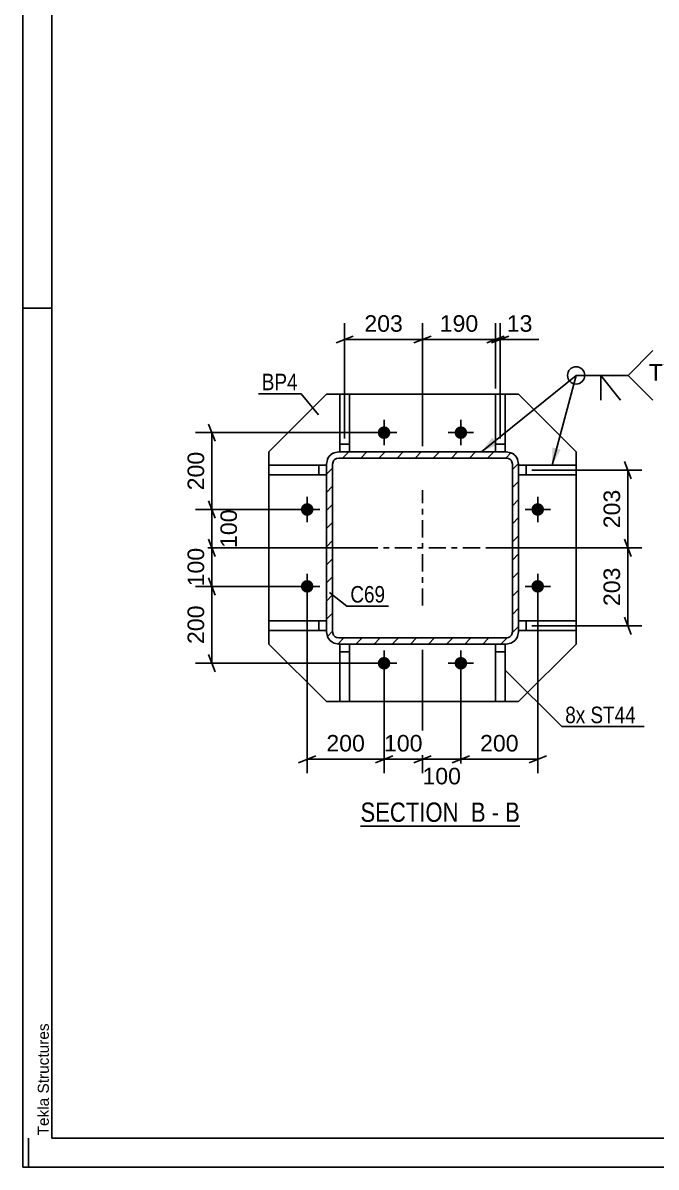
# Model space of a CAD drawing. Header units: millimetres. Extents: x -297 to 544, y -221 to 373.
# Drawn here: x -296.7 to -186.8, y -221.2 to -22.8 of the extents above; entities that cross this region are included whole.
import ezdxf

# ---------------------------------------------------------------- set-up
doc = ezdxf.new("R2010")
doc.units = ezdxf.units.MM
doc.linetypes.add('DXK_LINE_DOT2', pattern=[3.9198, 1.9599, -1.9599])
doc.linetypes.add('DXK_LINE_DOT3', pattern=[5.9187, 2.979, -0.9799, 0.9799, -0.9799])
doc.styles.add('Arial', font='ARIAL.TTF', dxfattribs={"height": 0.2})
doc.styles.add('Arial Narrow', font='ARIALN.TTF', dxfattribs={"height": 0.2})

# ---------------------------------------------------------------- blocks, each defined once
blk = doc.blocks.new('Unknown-284934218-1133')
at = {"color": 5, "linetype": 'Continuous'}
for p, q in [((-296.68, 372.77), (-296.68, -221.23)), ((-291.68, 367.77), (-291.68, -216.23)), ((-291.68, -72.23), (-296.68, -72.23)), ((-295.68, -221.23), (-295.68, -216.23)), ((-291.68, -216.23), (539.32, -216.23)), ((-296.68, -221.23), (544.32, -221.23))]:
    blk.add_line(p, q, dxfattribs=at)
at = {"color": 174, "linetype": 'Continuous', "style": 'Arial'}
blk.add_text('Tekla Structures', height=1.9102, rotation=90, dxfattribs=at).set_placement((-292.18, -215.73))
blk = doc.blocks.new('Unknown-284934218-13 - 2558')
at = {"color": 6, "linetype": 'Continuous'}
blk.add_line((-238.1, -162.09), (-210.45, -162.09), dxfattribs=at)
at = {"color": 0, "linetype": 'Continuous'}
for points in [[(-219.99, -161.34), (-219.99, -157.84), (-238.1, -157.84), (-238.1, -161.34)], [(-216.38, -161.34), (-216.38, -157.84), (-218.94, -157.84), (-218.94, -161.34)], [(-214.06, -161.34), (-214.06, -157.84), (-215.33, -157.84), (-215.33, -161.34)], [(-210.45, -161.34), (-210.45, -157.84), (-213.01, -157.84), (-213.01, -161.34)]]:
    blk.add_wipeout(points, dxfattribs=at)
at = {"color": 7, "linetype": 'Continuous', "style": 'Arial Narrow'}
for s, p in [('SECTION ', (-238.1, -161.34)), ('B', (-218.94, -161.34)), ('B', (-213.01, -161.34)), ('-', (-215.33, -161.34))]:
    blk.add_text(s, height=3.34, dxfattribs=at).set_placement(p)
blk = doc.blocks.new('Part-284934218-2659 - 2558')
at = {"color": 2, "linetype": 'Continuous'}
for p, q in [((-214.68, -97.17), (-214.68, -87.17)), ((-214.68, -87.17), (-213.01, -87.17)), ((-213.01, -87.17), (-213.01, -97.17)), ((-213.01, -95.84), (-214.68, -95.84))]:
    blk.add_line(p, q, dxfattribs=at)
at = {"color": 7, "linetype": 'DXK_LINE_DOT2'}
blk.add_line((-213.01, -97.17), (-214.68, -97.17), dxfattribs=at)
blk = doc.blocks.new('Bolt-284934218-2567 - 2558')
at = {"linetype": 'Continuous'}
for points in [[(-234.01, -94.94, -1), (-234.01, -92.74, -1)], [(-220.68, -94.94, -1), (-220.68, -92.74, -1)], [(-247.35, -108.27, -1), (-247.35, -106.07, -1)], [(-207.35, -108.27, -1), (-207.35, -106.07, -1)], [(-247.35, -121.6, -1), (-247.35, -119.4, -1)], [(-207.35, -121.6, -1), (-207.35, -119.4, -1)], [(-234.01, -134.94, -1), (-234.01, -132.74, -1)], [(-220.68, -134.94, -1), (-220.68, -132.74, -1)]]:
    blk.add_hatch(color=1, dxfattribs=at).paths.add_polyline_path(points)
at = {"color": 1, "linetype": 'Continuous'}
for p, q in [((-234.01, -96.04), (-234.01, -91.64)), ((-220.68, -96.04), (-220.68, -91.64)), ((-231.81, -93.84), (-236.21, -93.84)), ((-218.48, -93.84), (-222.88, -93.84)), ((-247.35, -109.37), (-247.35, -104.97)), ((-207.35, -109.37), (-207.35, -104.97)), ((-245.15, -107.17), (-249.55, -107.17)), ((-205.15, -107.17), (-209.55, -107.17)), ((-247.35, -122.7), (-247.35, -118.3)), ((-207.35, -122.7), (-207.35, -118.3)), ((-245.15, -120.5), (-249.55, -120.5)), ((-205.15, -120.5), (-209.55, -120.5)), ((-234.01, -136.04), (-234.01, -131.64)), ((-220.68, -136.04), (-220.68, -131.64)), ((-231.81, -133.84), (-236.21, -133.84)), ((-218.48, -133.84), (-222.88, -133.84))]:
    blk.add_line(p, q, dxfattribs=at)
blk = doc.blocks.new('Part-284934218-2664 - 2558')
at = {"color": 2, "linetype": 'Continuous'}
for p, q in [((-210.68, -99.5), (-200.68, -99.5)), ((-200.68, -101.17), (-210.68, -101.17)), ((-209.35, -99.5), (-209.35, -101.17)), ((-200.68, -99.5), (-200.68, -101.17))]:
    blk.add_line(p, q, dxfattribs=at)
at = {"color": 7, "linetype": 'DXK_LINE_DOT2'}
blk.add_line((-210.68, -101.17), (-210.68, -99.5), dxfattribs=at)
blk = doc.blocks.new('Part-284934218-2644 - 2558')
at = {"color": 2, "linetype": 'Continuous'}
for p, q in [((-241.68, -140.5), (-241.68, -130.5)), ((-240.01, -130.5), (-240.01, -140.5)), ((-241.68, -131.84), (-240.01, -131.84)), ((-240.01, -140.5), (-241.68, -140.5))]:
    blk.add_line(p, q, dxfattribs=at)
at = {"color": 7, "linetype": 'DXK_LINE_DOT2'}
blk.add_line((-241.68, -130.5), (-240.01, -130.5), dxfattribs=at)
blk = doc.blocks.new('Part-284934218-2588 - 2558')
at = {"linetype": 'Continuous'}
h = blk.add_hatch(dxfattribs=at)
h.set_pattern_fill('', scale=0.7, style=0, pattern_type=0)
h.set_pattern_definition([(45, (-243.8523, -129.1857), (-1.57154, 1.57154), [])])
h.paths.add_polyline_path([(-244.01, -128.37), (-243.85, -129.19), (-243.39, -129.88), (-242.7, -130.34), (-241.88, -130.5), (-212.81, -130.5), (-212, -130.34), (-211.31, -129.88), (-210.84, -129.19), (-210.68, -128.37), (-210.68, -99.3), (-210.84, -98.49), (-211.31, -97.79), (-212, -97.33), (-212.81, -97.17), (-241.88, -97.17), (-242.7, -97.33), (-243.39, -97.79), (-243.85, -98.49), (-244.01, -99.3)])
h.paths.add_polyline_path([(-242.87, -98.89), (-242.64, -98.55), (-242.29, -98.32), (-241.88, -98.24), (-212.81, -98.24), (-212.41, -98.32), (-212.06, -98.55), (-211.83, -98.89), (-211.75, -99.3), (-211.75, -128.37), (-211.83, -128.78), (-212.06, -129.12), (-212.41, -129.35), (-212.81, -129.44), (-241.88, -129.44), (-242.29, -129.35), (-242.64, -129.12), (-242.87, -128.78), (-242.95, -128.37), (-242.95, -99.3)])
at = {"color": 7, "linetype": 'DXK_LINE_DOT2'}
for p, q in [((-242.7, -97.33), (-241.88, -97.17)), ((-241.88, -97.17), (-212.81, -97.17)), ((-212.81, -97.17), (-212, -97.33)), ((-244.01, -99.3), (-243.85, -98.49)), ((-242.87, -98.89), (-242.95, -99.3)), ((-241.88, -98.24), (-242.29, -98.32)), ((-241.88, -98.24), (-212.81, -98.24)), ((-212.41, -98.32), (-212.81, -98.24)), ((-211.75, -99.3), (-211.83, -98.89)), ((-210.84, -98.49), (-210.68, -99.3)), ((-244.01, -128.37), (-244.01, -99.3)), ((-242.95, -128.37), (-242.95, -99.3)), ((-211.75, -128.37), (-211.75, -99.3)), ((-210.68, -128.37), (-210.68, -99.3)), ((-243.85, -129.19), (-244.01, -128.37)), ((-242.95, -128.37), (-242.87, -128.78)), ((-211.83, -128.78), (-211.75, -128.37)), ((-210.68, -128.37), (-210.84, -129.19)), ((-241.88, -130.5), (-242.7, -130.34)), ((-242.29, -129.35), (-241.88, -129.44)), ((-241.88, -129.44), (-212.81, -129.44)), ((-241.88, -130.5), (-212.81, -130.5)), ((-212.81, -129.44), (-212.41, -129.35)), ((-212, -130.34), (-212.81, -130.5))]:
    blk.add_line(p, q, dxfattribs=at)
at = {"color": 2, "linetype": 'Continuous'}
for p, q in [((-241.88, -97.17), (-242.7, -97.33)), ((-241.88, -97.17), (-212.81, -97.17)), ((-212, -97.33), (-212.81, -97.17)), ((-243.85, -98.49), (-244.01, -99.3)), ((-242.95, -99.3), (-242.87, -98.89)), ((-242.29, -98.32), (-241.88, -98.24)), ((-241.88, -98.24), (-212.81, -98.24)), ((-212.81, -98.24), (-212.41, -98.32)), ((-211.83, -98.89), (-211.75, -99.3)), ((-210.68, -99.3), (-210.84, -98.49)), ((-244.01, -128.37), (-244.01, -99.3)), ((-242.95, -128.37), (-242.95, -99.3)), ((-211.75, -128.37), (-211.75, -99.3)), ((-210.68, -128.37), (-210.68, -99.3)), ((-244.01, -128.37), (-243.85, -129.19)), ((-242.87, -128.78), (-242.95, -128.37)), ((-211.75, -128.37), (-211.83, -128.78)), ((-210.84, -129.19), (-210.68, -128.37)), ((-242.7, -130.34), (-241.88, -130.5)), ((-241.88, -129.44), (-242.29, -129.35)), ((-241.88, -129.44), (-212.81, -129.44)), ((-241.88, -130.5), (-212.81, -130.5)), ((-212.41, -129.35), (-212.81, -129.44)), ((-212.81, -130.5), (-212, -130.34))]:
    blk.add_line(p, q, dxfattribs=at)
at = {"color": 7, "linetype": 'DXK_LINE_DOT3'}
for p, q in [((-227.35, -123.84), (-227.35, -103.84)), ((-217.35, -113.84), (-237.35, -113.84))]:
    blk.add_line(p, q, dxfattribs=at)
at = {"color": 7, "linetype": 'DXK_LINE_DOT2'}
for centre, radius, start, end in [((-241.88, -99.3), 2.13, 112.5, 157.5), ((-241.88, -99.3), 1.07, 112.5, 157.5), ((-212.81, -99.3), 1.07, 22.5, 67.5), ((-212.81, -99.3), 2.13, 22.5, 67.5), ((-241.88, -128.37), 1.07, 202.5, 247.5), ((-212.81, -128.37), 1.07, 292.5, 337.5), ((-241.88, -128.37), 2.13, 202.5, 247.5), ((-212.81, -128.37), 2.13, 292.5, 337.5)]:
    blk.add_arc(centre, radius, start, end, dxfattribs=at)
at = {"color": 2, "linetype": 'Continuous'}
for centre, radius, start, end in [((-241.88, -99.3), 2.13, 112.5, 157.5), ((-241.88, -99.3), 1.07, 112.5, 157.5), ((-212.81, -99.3), 1.07, 22.5, 67.5), ((-212.81, -99.3), 2.13, 22.5, 67.5), ((-241.88, -128.37), 1.07, 202.5, 247.5), ((-212.81, -128.37), 1.07, 292.5, 337.5), ((-241.88, -128.37), 2.13, 202.5, 247.5), ((-212.81, -128.37), 2.13, 292.5, 337.5)]:
    blk.add_arc(centre, radius, start, end, dxfattribs=at)
blk = doc.blocks.new('Part-284934218-2649 - 2558')
at = {"color": 2, "linetype": 'Continuous'}
for p, q in [((-214.68, -140.5), (-214.68, -130.5)), ((-213.01, -130.5), (-213.01, -140.5)), ((-213.01, -131.84), (-214.68, -131.84)), ((-213.01, -140.5), (-214.68, -140.5))]:
    blk.add_line(p, q, dxfattribs=at)
at = {"color": 7, "linetype": 'DXK_LINE_DOT2'}
blk.add_line((-214.68, -130.5), (-213.01, -130.5), dxfattribs=at)
blk = doc.blocks.new('Part-284934218-2654 - 2558')
at = {"color": 2, "linetype": 'Continuous'}
for p, q in [((-241.68, -87.17), (-240.01, -87.17)), ((-241.68, -97.17), (-241.68, -87.17)), ((-240.01, -87.17), (-240.01, -97.17)), ((-241.68, -95.84), (-240.01, -95.84))]:
    blk.add_line(p, q, dxfattribs=at)
at = {"color": 7, "linetype": 'DXK_LINE_DOT2'}
blk.add_line((-240.01, -97.17), (-241.68, -97.17), dxfattribs=at)
blk = doc.blocks.new('Part-284934218-2669 - 2558')
at = {"color": 2, "linetype": 'Continuous'}
for p, q in [((-210.68, -126.5), (-200.68, -126.5)), ((-209.35, -128.17), (-209.35, -126.5)), ((-200.68, -126.5), (-200.68, -128.17)), ((-200.68, -128.17), (-210.68, -128.17))]:
    blk.add_line(p, q, dxfattribs=at)
at = {"color": 7, "linetype": 'DXK_LINE_DOT2'}
blk.add_line((-210.68, -128.17), (-210.68, -126.5), dxfattribs=at)
blk = doc.blocks.new('Part-284934218-2674 - 2558')
at = {"color": 2, "linetype": 'Continuous'}
for p, q in [((-254.01, -99.5), (-244.01, -99.5)), ((-254.01, -99.5), (-254.01, -101.17)), ((-244.01, -101.17), (-254.01, -101.17)), ((-245.35, -99.5), (-245.35, -101.17))]:
    blk.add_line(p, q, dxfattribs=at)
at = {"color": 7, "linetype": 'DXK_LINE_DOT2'}
blk.add_line((-244.01, -99.5), (-244.01, -101.17), dxfattribs=at)
blk = doc.blocks.new('Part-284934218-2679 - 2558')
at = {"color": 2, "linetype": 'Continuous'}
for p, q in [((-254.01, -126.5), (-244.01, -126.5)), ((-254.01, -128.17), (-254.01, -126.5)), ((-245.35, -128.17), (-245.35, -126.5)), ((-244.01, -128.17), (-254.01, -128.17))]:
    blk.add_line(p, q, dxfattribs=at)
at = {"color": 7, "linetype": 'DXK_LINE_DOT2'}
blk.add_line((-244.01, -126.5), (-244.01, -128.17), dxfattribs=at)
blk = doc.blocks.new('Part-284934218-2684 - 2558')
at = {"color": 2, "linetype": 'Continuous'}
for p, q in [((-244.02, -87.17), (-254.01, -97.17)), ((-244.02, -87.17), (-241.68, -87.17)), ((-214.68, -87.17), (-240.01, -87.17)), ((-210.68, -87.17), (-213.01, -87.17)), ((-210.68, -87.17), (-200.68, -97.17)), ((-254.01, -97.17), (-254.01, -99.5)), ((-200.68, -97.17), (-200.68, -99.5)), ((-254.01, -101.17), (-254.01, -126.5)), ((-200.68, -101.17), (-200.68, -126.5)), ((-254.01, -130.5), (-254.01, -128.17)), ((-200.68, -130.5), (-200.68, -128.17)), ((-244.01, -140.5), (-254.01, -130.5)), ((-210.68, -140.5), (-200.68, -130.5)), ((-241.68, -140.5), (-244.01, -140.5)), ((-214.68, -140.5), (-240.01, -140.5)), ((-210.68, -140.5), (-213.01, -140.5))]:
    blk.add_line(p, q, dxfattribs=at)
at = {"color": 7, "linetype": 'DXK_LINE_DOT2'}
for p, q in [((-241.68, -87.17), (-240.01, -87.17)), ((-213.01, -87.17), (-214.68, -87.17)), ((-254.01, -99.5), (-254.01, -101.17)), ((-200.68, -99.5), (-200.68, -101.17)), ((-254.01, -128.17), (-254.01, -126.5)), ((-200.68, -128.17), (-200.68, -126.5)), ((-241.68, -140.5), (-240.01, -140.5)), ((-213.01, -140.5), (-214.68, -140.5))]:
    blk.add_line(p, q, dxfattribs=at)
blk = doc.blocks.new('StraightDimension-284934218-20586 - 2558')
at = {"color": 7, "linetype": 'Continuous'}
for p, q in [((-248.35, -107.17), (-266.29, -107.17)), ((-264.49, -105.67), (-263.29, -108.67)), ((-263.89, -113.84), (-263.89, -107.17)), ((-263.29, -115.34), (-264.49, -112.34)), ((-235.39, -113.84), (-266.29, -113.84))]:
    blk.add_line(p, q, dxfattribs=at)
at = {"color": 0}
blk.add_wipeout([(-258.94, -106.57), (-263.14, -106.57), (-263.14, -114.44), (-258.94, -114.44)], dxfattribs=at)
at = {"color": 3, "style": 'Arial'}
blk.add_text('100', height=2.865, rotation=90.0002, dxfattribs=at).set_placement((-259.54, -113.84))
blk = doc.blocks.new('StraightDimension-284934218-10523 - 2558')
at = {"color": 7, "linetype": 'Continuous'}
for p, q in [((-191.11, -101.84), (-192.31, -98.84)), ((-208.35, -100.34), (-189.31, -100.34)), ((-191.71, -113.84), (-191.71, -100.34)), ((-192.31, -112.34), (-191.11, -115.34)), ((-216.35, -113.84), (-189.31, -113.84))]:
    blk.add_line(p, q, dxfattribs=at)
at = {"color": 0}
blk.add_wipeout([(-192.46, -103.15), (-196.66, -103.15), (-196.66, -111.02), (-192.46, -111.02)], dxfattribs=at)
at = {"color": 3, "style": 'Arial'}
blk.add_text('203', height=2.865, rotation=90.0002, dxfattribs=at).set_placement((-193.06, -110.42))
blk = doc.blocks.new('StraightDimension-284934218-10524 - 2558')
at = {"color": 7, "linetype": 'Continuous'}
for p, q in [((-191.11, -115.34), (-192.31, -112.34)), ((-216.35, -113.84), (-189.31, -113.84)), ((-191.71, -127.34), (-191.71, -113.84)), ((-192.31, -125.84), (-191.11, -128.84)), ((-208.35, -127.34), (-189.31, -127.34))]:
    blk.add_line(p, q, dxfattribs=at)
at = {"color": 0}
blk.add_wipeout([(-192.46, -116.65), (-196.66, -116.65), (-196.66, -124.52), (-192.46, -124.52)], dxfattribs=at)
at = {"color": 3, "style": 'Arial'}
blk.add_text('203', height=2.865, rotation=90.0002, dxfattribs=at).set_placement((-193.06, -123.92))
blk = doc.blocks.new('StraightDimension-284934218-20585 - 2558')
at = {"color": 7, "linetype": 'Continuous'}
for p, q in [((-263.29, -95.34), (-264.49, -92.34)), ((-235.01, -93.84), (-266.74, -93.84)), ((-263.89, -107.17), (-263.89, -93.84)), ((-248.35, -107.17), (-266.74, -107.17)), ((-264.49, -105.67), (-263.29, -108.67))]:
    blk.add_line(p, q, dxfattribs=at)
at = {"color": 0}
blk.add_wipeout([(-264.64, -96.57), (-268.84, -96.57), (-268.84, -104.44), (-264.64, -104.44)], dxfattribs=at)
at = {"color": 3, "style": 'Arial'}
blk.add_text('200', height=2.865, rotation=90.0002, dxfattribs=at).set_placement((-265.24, -103.84))
blk = doc.blocks.new('StraightDimension-284934218-20587 - 2558')
at = {"color": 7, "linetype": 'Continuous'}
for p, q in [((-264.49, -112.34), (-263.29, -115.34)), ((-235.39, -113.84), (-266.74, -113.84)), ((-263.89, -120.5), (-263.89, -113.84)), ((-263.29, -122), (-264.49, -119)), ((-248.35, -120.5), (-266.74, -120.5))]:
    blk.add_line(p, q, dxfattribs=at)
at = {"color": 0}
blk.add_wipeout([(-264.64, -113.23), (-268.84, -113.23), (-268.84, -121.1), (-264.64, -121.1)], dxfattribs=at)
at = {"color": 3, "style": 'Arial'}
blk.add_text('100', height=2.865, rotation=90.0002, dxfattribs=at).set_placement((-265.24, -120.5))
blk = doc.blocks.new('StraightDimension-284934218-20588 - 2558')
at = {"color": 7, "linetype": 'Continuous'}
for p, q in [((-263.29, -122), (-264.49, -119)), ((-248.35, -120.5), (-266.74, -120.5)), ((-263.89, -133.84), (-263.89, -120.5)), ((-264.49, -132.34), (-263.29, -135.34)), ((-235.01, -133.84), (-266.74, -133.84))]:
    blk.add_line(p, q, dxfattribs=at)
at = {"color": 0}
blk.add_wipeout([(-264.64, -123.23), (-268.84, -123.23), (-268.84, -131.1), (-264.64, -131.1)], dxfattribs=at)
at = {"color": 3, "style": 'Arial'}
blk.add_text('200', height=2.865, rotation=90.0002, dxfattribs=at).set_placement((-265.24, -130.5))
blk = doc.blocks.new('StraightDimension-284934218-20642 - 2558')
at = {"color": 7, "linetype": 'Continuous'}
for p, q in [((-207.35, -121.5), (-207.35, -152.89)), ((-220.68, -134.84), (-220.68, -152.89)), ((-219.18, -149.89), (-222.18, -151.09)), ((-220.68, -150.49), (-207.35, -150.49)), ((-208.85, -151.09), (-205.85, -149.89))]:
    blk.add_line(p, q, dxfattribs=at)
at = {"color": 0}
blk.add_wipeout([(-210.08, -149.74), (-210.08, -145.54), (-217.95, -145.54), (-217.95, -149.74)], dxfattribs=at)
at = {"color": 3, "style": 'Arial'}
blk.add_text('200', height=2.865, dxfattribs=at).set_placement((-217.35, -149.14))
blk = doc.blocks.new('StraightDimension-284934218-20643 - 2558')
at = {"color": 7, "linetype": 'Continuous'}
for p, q in [((-227.35, -131.5), (-227.35, -153.34)), ((-220.68, -134.84), (-220.68, -153.34)), ((-228.85, -151.09), (-225.85, -149.89)), ((-227.35, -150.49), (-220.68, -150.49)), ((-219.18, -149.89), (-222.18, -151.09))]:
    blk.add_line(p, q, dxfattribs=at)
at = {"color": 0}
blk.add_wipeout([(-220.08, -155.44), (-220.08, -151.24), (-227.95, -151.24), (-227.95, -155.44)], dxfattribs=at)
at = {"color": 3, "style": 'Arial'}
blk.add_text('100', height=2.865, dxfattribs=at).set_placement((-227.35, -154.84))
blk = doc.blocks.new('StraightDimension-284934218-20644 - 2558')
at = {"color": 7, "linetype": 'Continuous'}
for p, q in [((-227.35, -131.5), (-227.35, -152.89)), ((-234.01, -134.84), (-234.01, -152.89)), ((-235.51, -151.09), (-232.51, -149.89)), ((-234.01, -150.49), (-227.35, -150.49)), ((-225.85, -149.89), (-228.85, -151.09))]:
    blk.add_line(p, q, dxfattribs=at)
at = {"color": 0}
blk.add_wipeout([(-226.75, -149.74), (-226.75, -145.54), (-234.62, -145.54), (-234.62, -149.74)], dxfattribs=at)
at = {"color": 3, "style": 'Arial'}
blk.add_text('100', height=2.865, dxfattribs=at).set_placement((-234.02, -149.14))
blk = doc.blocks.new('StraightDimension-284934218-21139 - 2558')
at = {"color": 7, "linetype": 'Continuous'}
for p, q in [((-240.85, -94.84), (-240.85, -74.84)), ((-227.35, -96.17), (-227.35, -74.84)), ((-239.35, -77.09), (-242.35, -78.29)), ((-228.85, -78.29), (-225.85, -77.09)), ((-240.85, -77.69), (-227.35, -77.69))]:
    blk.add_line(p, q, dxfattribs=at)
at = {"color": 0}
blk.add_wipeout([(-230.16, -76.94), (-230.16, -72.74), (-238.03, -72.74), (-238.03, -76.94)], dxfattribs=at)
at = {"color": 3, "style": 'Arial'}
blk.add_text('203', height=2.865, dxfattribs=at).set_placement((-237.43, -76.34))
blk = doc.blocks.new('StraightDimension-284934218-20645 - 2558')
at = {"color": 7, "linetype": 'Continuous'}
for p, q in [((-247.35, -121.5), (-247.35, -152.89)), ((-234.01, -134.84), (-234.01, -152.89)), ((-245.85, -149.89), (-248.85, -151.09)), ((-247.35, -150.49), (-234.01, -150.49)), ((-235.51, -151.09), (-232.51, -149.89))]:
    blk.add_line(p, q, dxfattribs=at)
at = {"color": 0}
blk.add_wipeout([(-236.75, -149.74), (-236.75, -145.54), (-244.62, -145.54), (-244.62, -149.74)], dxfattribs=at)
at = {"color": 3, "style": 'Arial'}
blk.add_text('200', height=2.865, dxfattribs=at).set_placement((-244.02, -149.14))
blk = doc.blocks.new('StraightDimension-284934218-21137 - 2558')
at = {"color": 7, "linetype": 'Continuous'}
for p, q in [((-214.68, -86.17), (-214.68, -74.84)), ((-213.85, -94.84), (-213.85, -74.84)), ((-216.18, -78.29), (-213.18, -77.09)), ((-212.35, -77.09), (-215.35, -78.29)), ((-214.68, -77.69), (-213.85, -77.69))]:
    blk.add_line(p, q, dxfattribs=at)
at = {"color": 0}
blk.add_wipeout([(-207.68, -76.94), (-207.68, -72.74), (-213.32, -72.74), (-213.32, -76.94)], dxfattribs=at)
at = {"color": 7, "linetype": 'Continuous'}
blk.add_line((-213.85, -77.69), (-207.15, -77.69), dxfattribs=at)
blk.add_line((-213.85, -77.69), (-207.15, -77.69), dxfattribs=at)
at = {"color": 3, "style": 'Arial'}
blk.add_text('13', height=2.865, dxfattribs=at).set_placement((-212.72, -76.34))
blk = doc.blocks.new('StraightDimension-284934218-21138 - 2558')
at = {"color": 7, "linetype": 'Continuous'}
for p, q in [((-227.35, -96.17), (-227.35, -74.84)), ((-214.68, -86.17), (-214.68, -74.84)), ((-225.85, -77.09), (-228.85, -78.29)), ((-216.18, -78.29), (-213.18, -77.09)), ((-227.35, -77.69), (-214.68, -77.69))]:
    blk.add_line(p, q, dxfattribs=at)
at = {"color": 0}
blk.add_wipeout([(-217.08, -76.94), (-217.08, -72.74), (-224.95, -72.74), (-224.95, -76.94)], dxfattribs=at)
at = {"color": 3, "style": 'Arial'}
blk.add_text('190', height=2.865, dxfattribs=at).set_placement((-224.35, -76.34))
blk = doc.blocks.new('Mark-284934218-2584 - 2558')
at = {"color": 0}
blk.add_wipeout([(-233.83, -123.31), (-233.83, -120.31), (-239.86, -120.31), (-239.86, -123.31)], dxfattribs=at)
blk.add_wipeout([(-233.83, -123.31), (-233.83, -120.31), (-239.86, -120.31), (-239.86, -123.31)], dxfattribs=at)
at = {"color": 30, "linetype": 'Continuous'}
for p, q in [((-243.5, -121.58), (-240.46, -123.91)), ((-240.46, -123.91), (-233.23, -123.91))]:
    blk.add_line(p, q, dxfattribs=at)
at = {"color": 3, "style": 'Arial Narrow'}
blk.add_text('C69', height=2.863, dxfattribs=at).set_placement((-239.86, -123.31))
blk = doc.blocks.new('MarkSet-284934218-2808 - 2558')
at = {"color": 0}
blk.add_wipeout([(-199.1, -144.23), (-199.1, -141.23), (-202.57, -141.23), (-202.57, -144.23)], dxfattribs=at)
blk.add_wipeout([(-199.1, -144.23), (-199.1, -141.23), (-202.57, -141.23), (-202.57, -144.23)], dxfattribs=at)
at = {"color": 30, "linetype": 'Continuous'}
blk.add_line((-213.01, -135.04), (-203.17, -144.83), dxfattribs=at)
at = {"color": 0}
blk.add_wipeout([(-190.35, -144.23), (-190.35, -141.23), (-198.2, -141.23), (-198.2, -144.23)], dxfattribs=at)
blk.add_wipeout([(-190.35, -144.23), (-190.35, -141.23), (-198.2, -141.23), (-198.2, -144.23)], dxfattribs=at)
at = {"color": 30, "linetype": 'Continuous'}
blk.add_line((-203.17, -144.83), (-188.85, -144.83), dxfattribs=at)
at = {"color": 3, "style": 'Arial Narrow'}
for s, p in [('8x', (-202.57, -144.23)), ('ST44', (-198.2, -144.23))]:
    blk.add_text(s, height=2.863, dxfattribs=at).set_placement(p)
blk = doc.blocks.new('Mark-284934218-2680 - 2558')
at = {"color": 0}
blk.add_wipeout([(-249.01, -86.48), (-249.01, -83.48), (-255.22, -83.48), (-255.22, -86.48)], dxfattribs=at)
blk.add_wipeout([(-249.01, -86.48), (-249.01, -83.48), (-255.22, -83.48), (-255.22, -86.48)], dxfattribs=at)
at = {"color": 30, "linetype": 'Continuous'}
for p in [(-255.82, -87.08), (-245.37, -90.74)]:
    blk.add_line(p, (-248.41, -87.08), dxfattribs=at)
at = {"color": 3, "style": 'Arial Narrow'}
blk.add_text('BP4', height=2.863, dxfattribs=at).set_placement((-255.22, -86.48))
blk = doc.blocks.new('WeldMark-284934218-10796 - 2558')
at = {"linetype": 'Continuous'}
for points in [[(-214.28, -95.87), (-217.09, -97.17), (-215.23, -94.7)], [(-203.37, -96.8), (-204.87, -99.5), (-204.81, -96.41)]]:
    blk.add_hatch(color=30, dxfattribs=at).paths.add_polyline_path(points)
at = {"color": 30, "linetype": 'Continuous'}
for p, q in [((-217.09, -97.17), (-200.68, -83.91)), ((-204.87, -99.5), (-200.68, -83.91)), ((-200.68, -83.91), (-191.68, -83.91))]:
    blk.add_line(p, q, dxfattribs=at)
at = {"color": 3, "linetype": 'Continuous'}
for q in [(-192.97, -88.19), (-196.4, -88.19)]:
    blk.add_line((-196.4, -83.91), q, dxfattribs=at)
for start, end in [(90, 270), (270, 90)]:
    blk.add_arc((-200.68, -83.91), 1.5, start, end, dxfattribs=at)
at = {"color": 0, "linetype": 'Continuous'}
blk.add_wipeout([(-180.31, -84.81), (-180.31, -81.81), (-188.08, -81.81), (-188.08, -84.81)], dxfattribs=at)
blk.add_wipeout([(-180.31, -84.81), (-180.31, -81.81), (-188.08, -81.81), (-188.08, -84.81)], dxfattribs=at)
at = {"color": 3, "linetype": 'Continuous'}
for q in [(-187.4, -79.62), (-187.4, -88.19)]:
    blk.add_line((-191.68, -83.91), q, dxfattribs=at)
at = {"color": 3, "linetype": 'Continuous', "style": 'Arial'}
blk.add_text('TYP', height=2.865, dxfattribs=at).set_placement((-188.08, -84.81))

msp = doc.modelspace()

# ---------------------------------------------------------------- block references
for name in ['Unknown-284934218-1133', 'Part-284934218-2684 - 2558', 'Part-284934218-2654 - 2558', 'Part-284934218-2659 - 2558', 'Bolt-284934218-2567 - 2558', 'Part-284934218-2588 - 2558', 'Part-284934218-2674 - 2558', 'Part-284934218-2664 - 2558', 'Part-284934218-2679 - 2558', 'Part-284934218-2669 - 2558', 'Part-284934218-2644 - 2558', 'Part-284934218-2649 - 2558']:
    msp.add_blockref(name, (0, 0))

# ---------------------------------------------------------------- next in the draw order: block references
for name in ['StraightDimension-284934218-21137 - 2558', 'Mark-284934218-2680 - 2558', 'StraightDimension-284934218-10523 - 2558', 'StraightDimension-284934218-20586 - 2558', 'Unknown-284934218-13 - 2558']:
    msp.add_blockref(name, (0, 0))

# ---------------------------------------------------------------- next in the draw order: block references
for name in ['StraightDimension-284934218-20585 - 2558', 'StraightDimension-284934218-20587 - 2558', 'StraightDimension-284934218-10524 - 2558']:
    msp.add_blockref(name, (0, 0))

# ---------------------------------------------------------------- next in the draw order: block references
for name in ['StraightDimension-284934218-21139 - 2558', 'StraightDimension-284934218-20588 - 2558', 'StraightDimension-284934218-20642 - 2558']:
    msp.add_blockref(name, (0, 0))

# ---------------------------------------------------------------- next in the draw order: block references
for name in ['StraightDimension-284934218-21138 - 2558', 'StraightDimension-284934218-20643 - 2558', 'MarkSet-284934218-2808 - 2558']:
    msp.add_blockref(name, (0, 0))

# ---------------------------------------------------------------- next in the draw order: block references
for name in ['WeldMark-284934218-10796 - 2558', 'StraightDimension-284934218-20644 - 2558']:
    msp.add_blockref(name, (0, 0))

# ---------------------------------------------------------------- next in the draw order: block references
msp.add_blockref('StraightDimension-284934218-20645 - 2558', (0, 0))

# ---------------------------------------------------------------- next in the draw order: block references
msp.add_blockref('Mark-284934218-2584 - 2558', (0, 0))

doc.saveas('drawing.dxf')
